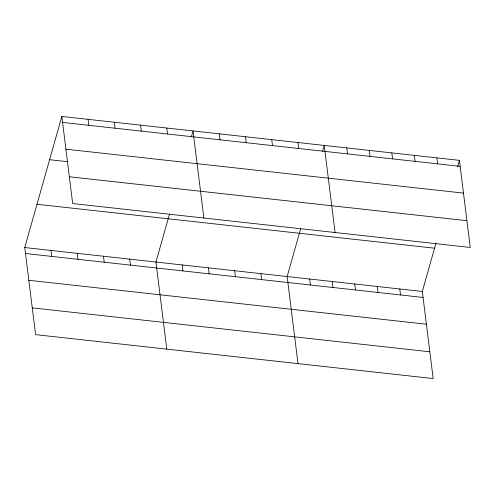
<?xml version="1.0" encoding="UTF-8"?>
<svg xmlns="http://www.w3.org/2000/svg" width="495" height="495" viewBox="0 0 495 495"><rect width="100%" height="100%" fill="white"/><g stroke="black" fill="none" stroke-linecap="round" stroke-linejoin="round"><path stroke-width="0.74" d="M436.033 243.002L422.322 291.468L433.168 378.557L35.597 334.639L24.75 247.543L61.832 116.443L459.403 160.361L470.25 247.457L72.678 203.532L61.832 116.443M169.445 214.316L155.95 262.041L166.796 349.13M191.398 136.707L193.025 130.934L203.878 218.023M300.644 228.814L287.149 276.538L297.996 363.627M322.598 151.198L324.225 145.431L335.078 232.52M457.566 166.852L459.403 160.361M62.574 122.414L460.146 166.339M65.909 149.187L463.481 193.106M49.593 159.706L67.586 161.692M69.343 176.764L466.915 220.69M36.989 204.28L434.561 248.205M24.75 247.543L422.322 291.468M25.493 253.52L423.07 297.446M28.828 280.288L426.399 324.213M32.262 307.871L429.839 351.79M436.875 157.874L437.617 163.851M414.346 155.387L415.088 161.364M391.817 152.899L392.56 158.87M399.793 288.981L400.542 294.958M369.289 150.406L370.031 156.383M377.264 286.494L378.007 292.465M346.754 147.918L347.502 153.895M354.736 284L355.478 289.977M332.207 281.513L332.949 287.49M297.99 142.529L298.733 148.506M309.678 279.025L310.421 285.002M271.749 139.633L272.491 145.61M245.508 136.731L246.25 142.708M260.908 273.636L261.651 279.613M219.266 133.836L220.015 139.813M234.667 270.734L235.416 276.711M208.426 267.838L209.175 273.815M166.79 128.038L167.533 134.015M182.191 264.936L182.933 270.913M140.549 125.136L141.292 131.113M114.308 122.24L115.05 128.217M129.709 259.139L130.451 265.116M88.067 119.338L88.815 125.315M103.467 256.243L104.216 262.22M77.232 253.341L77.975 259.318M50.991 250.445L51.734 256.422"/></g></svg>
